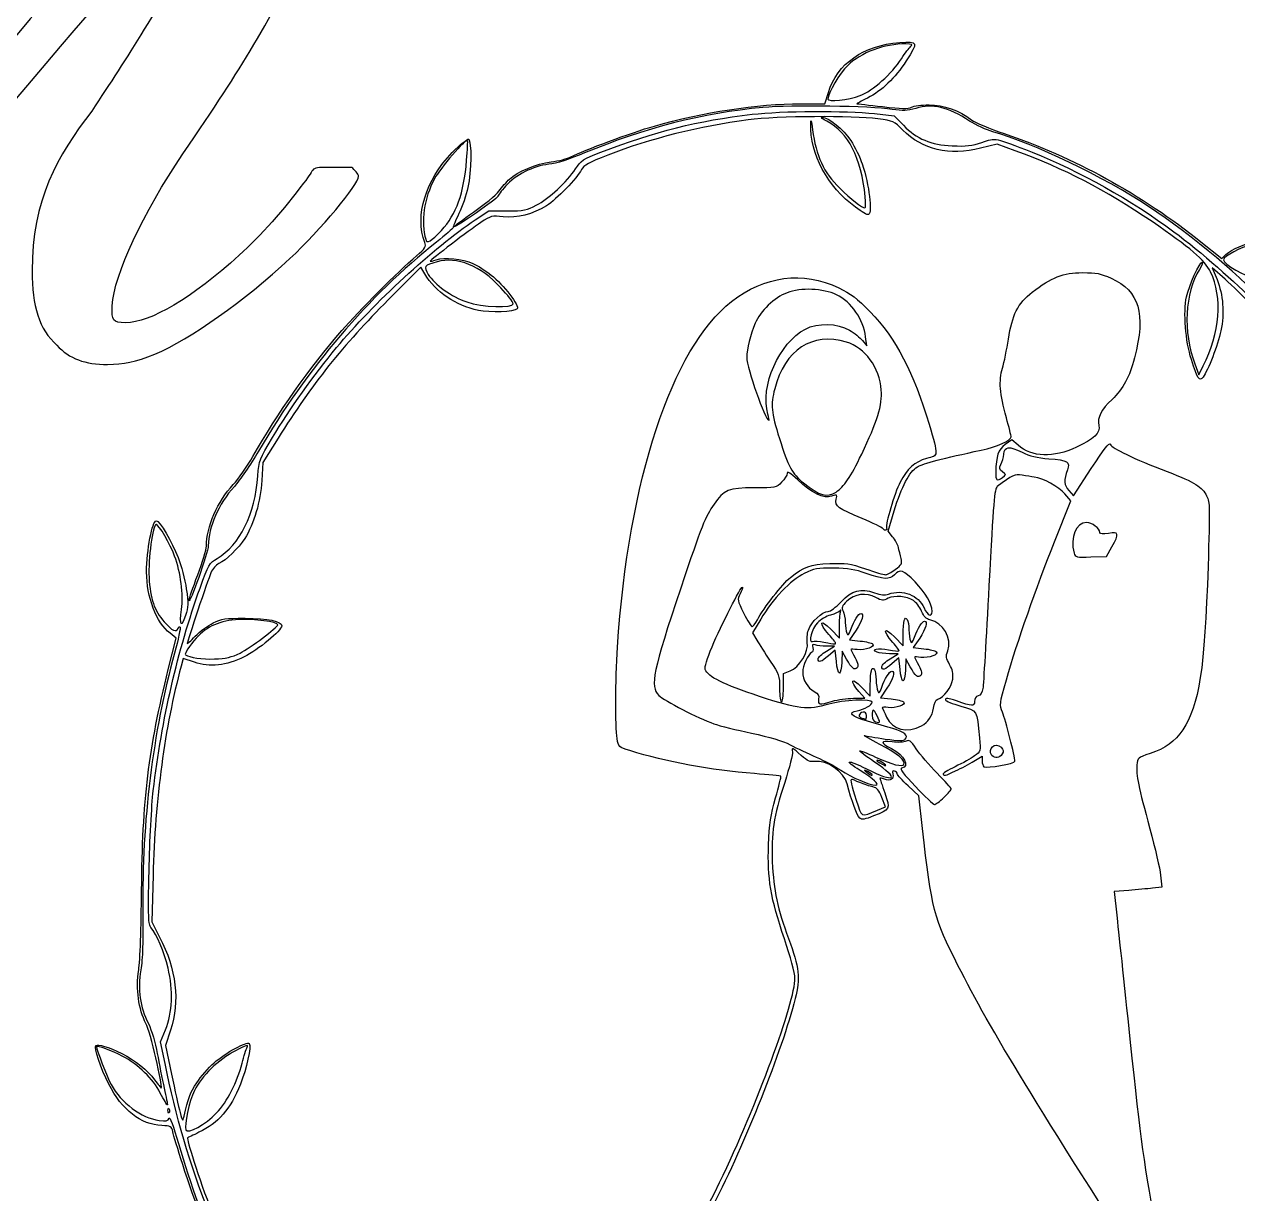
# Model space of a CAD drawing. Extents: x 5 to 509, y -8625 to -7917.
# Drawn here: x 334.3 to 416.5, y -8546.9 to -8467.7 of the extents above; entities that cross this region are included whole.
import ezdxf

# ---------------------------------------------------------------- set-up
doc = ezdxf.new("R2010")
doc.units = 0
doc.layers.add('Corps', color=7, linetype='CONTINUOUS')

msp = doc.modelspace()

# ---------------------------------------------------------------- linework, layer by layer
at = {"layer": 'Corps', "color": 3}
for p, q in [((388.501796, -8473.09882), (388.736886, -8472.34842)), ((390.895966, -8472.54672), (390.895966, -8472.54672)), ((386.867176, -8473.09882), (388.501796, -8473.09882)), ((391.852296, -8473.76752), (393.187076, -8473.91272)), ((393.187076, -8473.91272), (393.815376, -8474.55772)), ((400.164406, -8475.83562), (399.039156, -8476.11752)), ((401.391056, -8476.28372), (400.164406, -8475.83562)), ((356.461836, -8477.40822), (355.241936, -8477.40822)), ((364.807296, -8480.96952), (365.733286, -8480.35382)), ((365.733286, -8480.35382), (366.987986, -8480.35332)), ((390.573606, -8480.11492), (390.573516, -8480.11492)), ((362.524386, -8481.68012), (362.524416, -8481.68012)), ((413.965006, -8482.44912), (415.378656, -8483.58642)), ((415.378656, -8483.58642), (415.665776, -8483.31662)), ((361.141246, -8484.17632), (358.930726, -8486.38202)), ((361.404176, -8484.61752), (361.141246, -8484.17632)), ((415.605296, -8484.98332), (414.738236, -8484.20872)), ((414.738236, -8484.20872), (415.058046, -8485.00052)), ((367.393136, -8486.64242), (367.393136, -8486.64242)), ((391.330336, -8489.50162), (391.258236, -8488.88032)), ((391.047746, -8489.14062), (391.330336, -8489.50162)), ((413.555336, -8490.71232), (413.829476, -8491.44492)), ((413.829476, -8491.44492), (414.128906, -8490.85572)), ((384.636926, -8494.10982), (384.636966, -8494.11022)), ((351.464396, -8495.74872), (350.441516, -8497.38182)), ((401.154636, -8495.84902), (400.709886, -8496.17622)), ((401.580926, -8496.22332), (401.154636, -8495.84902)), ((350.441516, -8497.38182), (350.368216, -8498.61142)), ((405.348066, -8499.63692), (406.545546, -8497.79162)), ((389.256076, -8499.39102), (389.256076, -8499.39102)), ((405.162956, -8499.98892), (404.752646, -8499.51622)), ((405.029156, -8499.29742), (405.348066, -8499.63692)), ((404.050446, -8502.76642), (405.162956, -8499.98892)), ((392.776426, -8502.04362), (393.192686, -8500.67412)), ((393.089816, -8502.41602), (392.776426, -8502.04362)), ((406.522816, -8503.78682), (407.584486, -8503.74882)), ((407.584486, -8503.74882), (407.940956, -8503.09522)), ((345.438436, -8506.71792), (345.438456, -8506.71792)), ((384.151276, -8507.98992), (383.591066, -8508.93062)), ((388.896996, -8508.67522), (389.482136, -8509.28842)), ((389.482136, -8509.28842), (389.482136, -8508.52252)), ((390.612896, -8508.75132), (390.175206, -8509.40172)), ((344.023826, -8511.41342), (344.557206, -8509.27472)), ((344.557206, -8509.27472), (344.146376, -8508.95322)), ((383.591066, -8508.93062), (383.881806, -8509.41122)), ((389.220716, -8509.61282), (389.220726, -8509.61362)), ((390.175206, -8509.40172), (390.892926, -8509.47572)), ((393.210246, -8509.19892), (393.795376, -8509.81222)), ((393.795376, -8509.81222), (393.795376, -8509.04622)), ((394.926136, -8509.27522), (394.488446, -8509.92562)), ((348.895766, -8510.29102), (348.895766, -8510.29102)), ((388.599886, -8510.16162), (389.155376, -8509.82872)), ((389.155376, -8509.82872), (388.610576, -8509.82872)), ((389.187226, -8510.08992), (388.741966, -8510.48092)), ((389.275826, -8510.87302), (389.187226, -8510.08992)), ((389.678196, -8510.15292), (389.638996, -8510.90452)), ((389.970416, -8510.69962), (389.678196, -8510.15292)), ((393.468616, -8510.35202), (392.880446, -8510.34202)), ((392.913126, -8510.68492), (393.468616, -8510.35202)), ((394.488446, -8509.92562), (395.206166, -8509.99962)), ((345.041836, -8510.65162), (344.897486, -8511.18702)), ((345.793776, -8510.90722), (345.041836, -8510.65162)), ((393.500466, -8510.61332), (393.055206, -8511.00422)), ((393.589066, -8511.39632), (393.500466, -8510.61332)), ((393.991436, -8510.67682), (393.952236, -8511.42832)), ((394.283646, -8511.22342), (393.991436, -8510.67682)), ((385.691716, -8511.67322), (386.152126, -8511.50672)), ((385.691716, -8512.64512), (385.691716, -8511.67322)), ((393.589056, -8511.39682), (393.589066, -8511.39632)), ((385.691776, -8512.64502), (385.691716, -8512.64512)), ((391.208376, -8513.35602), (390.802716, -8512.89402)), ((390.988266, -8512.59692), (391.573396, -8513.21012)), ((391.573396, -8513.21012), (391.573396, -8512.44422)), ((392.704156, -8512.67312), (392.266466, -8513.32352)), ((390.431376, -8513.35602), (391.208376, -8513.35602)), ((392.266466, -8513.32352), (392.984186, -8513.39752)), ((391.311926, -8514.52182), (391.311996, -8514.52222)), ((392.037156, -8514.54392), (392.037156, -8514.54422)), ((395.038536, -8515.22102), (395.038526, -8515.22052)), ((392.430676, -8517.73432), (392.430676, -8517.73012)), ((398.598756, -8517.60632), (399.154246, -8517.26202)), ((399.154246, -8517.26202), (399.154246, -8517.58852)), ((399.813826, -8517.21872), (399.813796, -8517.21872)), ((391.704086, -8518.52332), (391.704116, -8518.52312)), ((397.353336, -8518.26672), (397.353336, -8518.26722)), ((394.857036, -8519.95862), (394.130146, -8519.28212)), ((392.600346, -8520.69242), (392.361956, -8520.06442)), ((395.108846, -8522.17912), (394.857036, -8519.95862)), ((396.567296, -8520.06082), (396.567326, -8520.06042)), ((392.054196, -8520.92632), (392.600346, -8520.69242)), ((392.054196, -8520.92632), (392.054196, -8520.92632)), ((342.995136, -8525.33672), (342.910236, -8528.49482)), ((411.239386, -8525.33682), (411.332186, -8526.13682)), ((409.082786, -8526.36392), (408.097536, -8526.44292)), ((408.097536, -8526.44292), (408.269086, -8528.03552)), ((411.332186, -8526.13682), (410.700116, -8526.21082)), ((342.910236, -8528.49482), (343.445076, -8529.52282)), ((343.507696, -8536.61352), (343.836006, -8535.80072)), ((344.179526, -8535.83022), (343.839276, -8536.85972)), ((343.807386, -8538.08772), (343.507696, -8536.61352)), ((343.839276, -8536.85972), (344.245346, -8538.79922)), ((344.007516, -8541.24982), (344.007416, -8541.24992)), ((347.301956, -8541.42292), (347.301956, -8541.42292))]:
    msp.add_line(p, q, dxfattribs=at)
for points in [[(347.160066, -8459.87202), (343.042886, -8467.19152), (341.365516, -8469.78382), (338.849466, -8473.59602)], [(345.025226, -8476.49322), (349.371146, -8470.08872), (350.286066, -8468.56392), (354.555736, -8460.32952)], [(315.671266, -8491.66582), (320.398396, -8489.30232), (338.620726, -8466.65782), (343.271616, -8461.70192)], [(335.342236, -8466.58152), (328.251536, -8474.96842), (322.456986, -8481.67782), (319.788446, -8484.57512)], [(388.736886, -8472.34842), (389.358466, -8470.36432), (391.084126, -8469.15322), (393.566566, -8468.95902)], [(393.976596, -8469.05122), (392.543726, -8469.04022), (390.947036, -8469.63492), (390.022426, -8470.52412)], [(393.566566, -8468.95902), (394.807886, -8468.86202), (394.835116, -8468.93802), (394.010746, -8470.20272)], [(393.684326, -8470.05442), (393.921836, -8469.68002), (394.205726, -8469.30212), (394.315206, -8469.21462)], [(394.315206, -8469.21462), (394.479866, -8469.08282), (394.421386, -8469.05462), (393.976596, -8469.05122)], [(390.895966, -8472.54672), (391.725356, -8472.23952), (393.048046, -8471.05722), (393.684326, -8470.05442)], [(394.010746, -8470.20272), (393.258456, -8471.35662), (392.336346, -8472.24002), (391.389086, -8472.71432)], [(390.022426, -8470.52412), (389.515346, -8471.01172), (388.698296, -8472.40522), (388.698016, -8472.78282)], [(388.698016, -8472.78282), (388.697886, -8472.99692), (390.082366, -8472.84782), (390.895966, -8472.54672)], [(384.300496, -8473.35292), (380.206126, -8473.73782), (376.286906, -8474.73802), (372.229106, -8476.43352)], [(376.949076, -8474.60912), (380.173446, -8473.68032), (383.979426, -8473.10082), (386.867176, -8473.09882)], [(393.053436, -8473.48372), (391.613366, -8473.25662), (386.187216, -8473.17552), (384.300496, -8473.35292)], [(391.389086, -8472.71432), (390.964246, -8472.92702), (390.641116, -8473.10102), (390.671006, -8473.10102)], [(390.671006, -8473.10102), (390.700906, -8473.10102), (391.478916, -8473.18902), (392.399946, -8473.29692)], [(392.399946, -8473.29692), (393.715416, -8473.45082), (394.135676, -8473.45922), (394.359716, -8473.33592)], [(394.651686, -8473.41872), (394.072206, -8473.58712), (393.785186, -8473.59872), (393.053436, -8473.48372)], [(394.359716, -8473.33592), (394.516556, -8473.24992), (395.056596, -8473.17892), (395.559816, -8473.17832)], [(398.304586, -8474.27232), (396.829286, -8473.31992), (395.810436, -8473.08182), (394.651686, -8473.41872)], [(395.559816, -8473.17832), (396.536826, -8473.17832), (397.578986, -8473.54962), (398.442616, -8474.20832)], [(338.849466, -8473.59602), (336.485896, -8476.64572), (334.808526, -8479.61932), (334.808526, -8484.42262)], [(373.328366, -8476.38442), (377.012246, -8474.96422), (379.863276, -8474.24992), (383.584636, -8473.81452)], [(383.295246, -8474.19462), (380.041836, -8474.61582), (376.668606, -8475.46292), (373.792146, -8476.58102)], [(392.083456, -8474.12462), (390.394016, -8473.89642), (385.282656, -8473.93692), (383.295246, -8474.19462)], [(383.584636, -8473.81452), (385.539016, -8473.58592), (389.954546, -8473.56052), (391.852296, -8473.76752)], [(387.540386, -8474.47122), (387.550586, -8474.09722), (387.587586, -8474.20882), (387.670546, -8474.86342)], [(388.634576, -8474.28832), (388.348086, -8474.13732), (388.205666, -8474.01382), (388.318086, -8474.01382)], [(388.318086, -8474.01382), (388.738826, -8474.01382), (389.747546, -8474.83632), (390.250446, -8475.58932)], [(391.234426, -8479.40532), (390.948326, -8476.71552), (390.110166, -8475.06592), (388.634576, -8474.28832)], [(393.782616, -8474.88362), (393.202826, -8474.29422), (393.143516, -8474.26772), (392.083456, -8474.12462)], [(399.873036, -8474.99912), (399.441716, -8474.87782), (398.735916, -8474.55082), (398.304586, -8474.27232)], [(398.442616, -8474.20832), (398.668376, -8474.38052), (399.658416, -8474.79052), (400.642696, -8475.11932)], [(371.304446, -8476.69932), (372.181336, -8476.24582), (375.384046, -8475.05992), (376.949076, -8474.60912)], [(390.573516, -8480.11492), (388.680076, -8478.72102), (387.485096, -8476.49762), (387.540386, -8474.47122)], [(387.670546, -8474.86342), (387.896736, -8476.64882), (388.406876, -8477.74462), (389.516596, -8478.82852)], [(399.039156, -8476.11752), (396.932676, -8476.64522), (395.090076, -8476.21252), (393.782616, -8474.88362)], [(393.815376, -8474.55772), (394.723686, -8475.49032), (395.661706, -8475.88432), (397.128326, -8475.94942)], [(410.409296, -8480.04932), (407.405846, -8478.05732), (402.661886, -8475.78352), (399.873036, -8474.99912)], [(400.642696, -8475.11932), (405.285486, -8476.67052), (410.019636, -8479.27512), (413.965006, -8482.44912)], [(364.294736, -8475.58682), (364.176666, -8475.44602), (362.436306, -8477.46152), (362.049856, -8478.18662)], [(363.259376, -8476.41022), (363.807026, -8475.85182), (364.293106, -8475.45872), (364.374076, -8475.50872)], [(364.237636, -8476.92762), (364.297036, -8476.22352), (364.322736, -8475.62012), (364.294736, -8475.58682)], [(364.374076, -8475.50872), (364.582516, -8475.63752), (364.549456, -8477.69782), (364.321676, -8478.77282)], [(390.250446, -8475.58932), (390.534296, -8476.01442), (390.886286, -8476.73082), (391.032646, -8477.18122)], [(397.128326, -8475.94942), (398.083236, -8475.99142), (398.460886, -8475.94882), (399.134676, -8475.72102)], [(399.134676, -8475.72102), (400.092386, -8475.39732), (399.990306, -8475.37742), (402.535426, -8476.38642)], [(340.221856, -8486.78622), (340.374346, -8484.65142), (342.280446, -8480.53422), (345.025226, -8476.49322)], [(361.402156, -8482.49882), (360.714796, -8480.68212), (361.457456, -8478.24762), (363.259376, -8476.41022)], [(372.229106, -8476.43352), (371.194756, -8476.86572), (370.307586, -8477.14742), (369.811086, -8477.20122)], [(369.958946, -8477.03572), (370.463716, -8476.97272), (371.069186, -8476.82102), (371.304446, -8476.69932)], [(371.605836, -8477.51592), (371.981236, -8476.93652), (372.101996, -8476.85722), (373.328366, -8476.38442)], [(373.792146, -8476.58102), (372.502786, -8477.08222), (372.178246, -8477.26222), (372.023026, -8477.56242)], [(410.656016, -8481.08522), (407.450726, -8478.91382), (404.728436, -8477.50302), (401.391056, -8476.28372)], [(402.535426, -8476.38642), (405.777026, -8477.67162), (409.242596, -8479.61392), (412.144806, -8481.77222)], [(355.241936, -8477.40822), (353.412076, -8477.40822), (354.098276, -8477.40822), (353.183346, -8478.47562)], [(356.919306, -8478.01812), (356.919306, -8477.86562), (356.614326, -8477.56072), (356.461836, -8477.40822)], [(362.524416, -8481.68012), (363.547496, -8480.57022), (364.047376, -8479.18352), (364.237636, -8476.92762)], [(369.811086, -8477.20122), (368.748086, -8477.31652), (367.540616, -8477.92432), (366.877116, -8478.67802)], [(367.129256, -8478.21172), (367.668076, -8477.70022), (368.967336, -8477.16022), (369.958946, -8477.03572)], [(368.954526, -8479.97822), (369.806066, -8479.53032), (371.047806, -8478.37702), (371.605836, -8477.51592)], [(372.023026, -8477.56242), (371.729016, -8478.13092), (370.326336, -8479.57042), (369.641986, -8480.00592)], [(391.032646, -8477.18122), (391.503396, -8478.63012), (391.727106, -8480.43862), (391.456306, -8480.60602)], [(352.268416, -8483.58392), (354.327006, -8481.67782), (356.919306, -8478.55182), (356.919306, -8478.01812)], [(362.049856, -8478.18662), (361.359496, -8479.48182), (361.124196, -8481.12132), (361.462286, -8482.28052)], [(366.422916, -8479.02032), (366.630376, -8478.74742), (366.948226, -8478.38352), (367.129256, -8478.21172)], [(353.183346, -8478.47562), (351.887196, -8480.22922), (350.286066, -8482.05912), (348.837436, -8483.35522)], [(364.321676, -8478.77282), (364.216406, -8479.26972), (363.943266, -8480.06382), (363.714686, -8480.53732)], [(364.692426, -8480.44612), (365.436736, -8479.93492), (366.215466, -8479.29332), (366.422916, -8479.02032)], [(366.877116, -8478.67802), (366.585786, -8479.00902), (366.347426, -8479.32612), (366.347426, -8479.38282)], [(389.516596, -8478.82852), (390.242376, -8479.53742), (391.031066, -8480.15692), (391.207826, -8480.15692)], [(366.347426, -8479.38282), (366.347426, -8479.50772), (363.465106, -8481.50172), (363.391276, -8481.42792)], [(369.641986, -8480.00592), (368.732216, -8480.58482), (367.652486, -8480.85912), (366.705126, -8480.75192)], [(366.987986, -8480.35332), (368.115476, -8480.35272), (368.314886, -8480.31432), (368.954526, -8479.97822)], [(391.207826, -8480.15692), (391.266426, -8480.15692), (391.278326, -8479.81872), (391.234426, -8479.40532)], [(418.641346, -8486.95602), (416.946156, -8485.00702), (413.405766, -8482.03662), (410.409296, -8480.04932)], [(363.714686, -8480.53732), (363.486096, -8481.01092), (363.306886, -8481.43742), (363.316436, -8481.48512)], [(363.391276, -8481.42792), (363.362576, -8481.39892), (363.948126, -8480.95742), (364.692426, -8480.44612)], [(366.705126, -8480.75192), (365.957586, -8480.66692), (365.892886, -8480.68392), (365.188186, -8481.14812)], [(391.456306, -8480.60602), (391.391906, -8480.64602), (390.994626, -8480.42482), (390.573606, -8480.11492)], [(355.426576, -8489.60982), (357.862306, -8486.66282), (362.060546, -8482.79602), (364.807296, -8480.96952)], [(361.462286, -8482.28052), (361.551986, -8482.58812), (361.834646, -8482.42832), (362.524386, -8481.68012)], [(365.188186, -8481.14812), (364.456836, -8481.62962), (361.772666, -8483.68402), (361.772666, -8483.76242)], [(363.316436, -8481.48512), (363.326436, -8481.53312), (362.820836, -8481.97772), (362.193876, -8482.47372)], [(414.622346, -8484.49092), (414.238986, -8483.69792), (413.215736, -8482.81932), (410.656016, -8481.08522)], [(362.193876, -8482.47372), (357.599676, -8486.10802), (353.444866, -8490.98402), (350.135096, -8496.62542)], [(360.830426, -8483.40692), (361.444206, -8482.88142), (361.508366, -8482.77952), (361.402156, -8482.49882)], [(412.144806, -8481.77222), (413.932816, -8483.10182), (416.377986, -8485.23642), (417.658216, -8486.58542)], [(415.665776, -8483.31662), (416.038696, -8482.96632), (416.996926, -8482.54552), (417.665046, -8482.43872)], [(348.837436, -8483.35522), (345.635186, -8486.25252), (342.814146, -8487.92992), (341.136786, -8487.92992)], [(417.403786, -8482.63692), (416.721426, -8482.77852), (415.492256, -8483.43662), (415.492256, -8483.66022)], [(343.119126, -8490.06472), (345.558936, -8488.99732), (349.142406, -8486.48122), (352.268416, -8483.58392)], [(355.773446, -8488.46142), (356.934726, -8487.12242), (359.585866, -8484.47252), (360.830426, -8483.40692)], [(362.230326, -8483.80192), (361.348186, -8484.04672), (361.301376, -8484.11452), (361.638366, -8484.65982)], [(361.772666, -8483.76242), (361.772666, -8483.78542), (361.954616, -8483.74042), (362.177006, -8483.66242)], [(362.177006, -8483.66242), (362.718716, -8483.47362), (363.956656, -8483.59842), (364.662986, -8483.91412)], [(366.552696, -8485.55452), (365.177626, -8484.06932), (363.588666, -8483.42502), (362.230326, -8483.80192)], [(364.662986, -8483.91412), (364.978326, -8484.05482), (365.535366, -8484.40772), (365.900856, -8484.69822)], [(412.994296, -8486.17942), (413.165616, -8485.38062), (413.872786, -8483.81662), (414.062636, -8483.81662)], [(414.062636, -8483.81662), (414.131736, -8483.81662), (414.046436, -8484.04132), (413.873016, -8484.31602)], [(415.492256, -8483.66022), (415.492256, -8483.95892), (416.918326, -8484.77232), (417.910286, -8485.03952)], [(334.808526, -8484.42262), (334.808526, -8486.78622), (335.265986, -8488.38732), (336.485896, -8489.45472)], [(365.028816, -8487.09582), (363.500906, -8486.77862), (362.135846, -8485.84522), (361.404176, -8484.61752)], [(361.638366, -8484.65982), (362.057906, -8485.33862), (363.228546, -8486.17592), (364.240346, -8486.52082)], [(365.900856, -8484.69822), (366.723346, -8485.35212), (367.848986, -8486.81152), (367.669376, -8486.99112)], [(382.176706, -8486.49592), (384.410346, -8484.74112), (386.998426, -8484.41212), (389.441736, -8485.57242)], [(402.548336, -8485.85602), (403.828236, -8484.85052), (404.641136, -8484.53502), (405.950736, -8484.53572)], [(405.950736, -8484.53572), (406.900636, -8484.53622), (407.181366, -8484.59172), (407.886896, -8484.91672)], [(407.886896, -8484.91672), (409.805906, -8485.80142), (410.245056, -8487.29212), (409.474506, -8490.30622)], [(413.873016, -8484.31602), (412.872446, -8485.90102), (412.741526, -8488.53712), (413.555336, -8490.71232)], [(414.128906, -8490.85572), (415.270656, -8488.60912), (415.456206, -8486.21592), (414.622346, -8484.49092)], [(417.475996, -8486.78042), (416.923986, -8486.21802), (416.082176, -8485.40932), (415.605296, -8484.98332)], [(367.393136, -8486.64242), (367.393136, -8486.54342), (367.014936, -8486.05382), (366.552696, -8485.55452)], [(389.278636, -8486.03432), (388.386176, -8485.60232), (386.877806, -8485.54072), (385.934436, -8485.89782)], [(389.441736, -8485.57242), (390.254296, -8485.95832), (390.672486, -8486.27662), (391.568706, -8487.19152)], [(415.058046, -8485.00052), (415.478026, -8486.04032), (415.571506, -8487.28532), (415.318756, -8488.47362)], [(358.930726, -8486.38202), (355.852566, -8489.45342), (353.774936, -8492.05992), (351.464396, -8495.74872)], [(364.240346, -8486.52082), (365.279926, -8486.87512), (367.393136, -8486.95672), (367.393136, -8486.64242)], [(374.455436, -8509.89022), (375.186586, -8498.58382), (378.125776, -8489.67852), (382.176706, -8486.49592)], [(385.934436, -8485.89782), (385.100886, -8486.21332), (384.113666, -8487.15812), (383.770626, -8487.96862)], [(391.258236, -8488.88032), (391.122866, -8487.71352), (390.298216, -8486.52792), (389.278636, -8486.03432)], [(400.929976, -8489.04442), (401.182966, -8487.37782), (401.562146, -8486.63082), (402.548336, -8485.85602)], [(413.323676, -8490.41712), (412.919296, -8489.16462), (412.768936, -8487.23022), (412.994296, -8486.17942)], [(341.136786, -8487.92992), (340.221856, -8487.92992), (340.221856, -8487.77742), (340.221856, -8486.78622)], [(367.669376, -8486.99112), (367.466066, -8487.19442), (365.818586, -8487.25972), (365.028816, -8487.09582)], [(391.568706, -8487.19152), (393.283166, -8488.94172), (394.563136, -8491.38302), (395.552056, -8494.78912)], [(383.770626, -8487.96862), (383.454496, -8488.71552), (383.211596, -8489.70892), (383.209876, -8490.26202)], [(387.180106, -8488.35572), (388.006746, -8487.91942), (389.352226, -8487.94942), (390.156316, -8488.42172)], [(349.760276, -8496.98562), (351.404136, -8494.08772), (353.627566, -8490.93582), (355.773446, -8488.46142)], [(384.636966, -8494.11022), (384.098766, -8492.23362), (385.396566, -8489.29702), (387.180106, -8488.35572)], [(389.966046, -8489.24112), (387.629246, -8488.54722), (385.796366, -8489.73862), (385.102466, -8492.40272)], [(390.156316, -8488.42172), (390.491176, -8488.61862), (390.892306, -8488.94212), (391.047746, -8489.14062)], [(400.528696, -8491.00502), (400.645726, -8490.60962), (400.826316, -8489.72732), (400.929976, -8489.04442)], [(415.318756, -8488.47362), (415.113336, -8489.43952), (414.448636, -8491.17392), (414.117996, -8491.60692)], [(336.485896, -8489.45472), (337.324576, -8490.36972), (338.391996, -8490.75092), (339.916876, -8490.75092)], [(351.088846, -8495.69352), (352.228206, -8493.80112), (353.898436, -8491.45862), (355.426576, -8489.60982)], [(392.322766, -8492.48392), (392.200726, -8490.95152), (391.230596, -8489.61662), (389.966046, -8489.24112)], [(339.916876, -8490.75092), (340.984296, -8490.75092), (341.822976, -8490.59842), (343.119126, -8490.06472)], [(383.209876, -8490.26202), (383.207876, -8491.00282), (384.453626, -8494.53372), (384.717326, -8494.53372)], [(409.474506, -8490.30622), (409.144546, -8491.59692), (408.703556, -8492.40792), (407.946696, -8493.11582)], [(414.117996, -8491.60692), (413.867396, -8491.93502), (413.763506, -8491.77942), (413.323676, -8490.41712)], [(400.791226, -8494.35672), (400.337516, -8492.71662), (400.271486, -8491.87382), (400.528696, -8491.00502)], [(385.102466, -8492.40272), (384.813846, -8493.51082), (384.855656, -8493.95002), (385.422856, -8495.76802)], [(390.993446, -8496.82142), (392.033866, -8494.67292), (392.401556, -8493.47312), (392.322766, -8492.48392)], [(407.946696, -8493.11582), (407.211926, -8493.80312), (406.935596, -8494.35182), (407.053596, -8494.88902)], [(384.717326, -8494.53372), (384.740026, -8494.53372), (384.703826, -8494.34292), (384.636926, -8494.10982)], [(395.552056, -8494.78912), (396.199046, -8497.01752), (396.207796, -8496.89372), (395.387136, -8497.12342)], [(401.113066, -8495.65362), (401.112266, -8495.57662), (400.967346, -8494.99342), (400.791226, -8494.35672)], [(399.088786, -8496.55332), (400.159766, -8496.32692), (401.115966, -8495.90192), (401.113066, -8495.65362)], [(407.053596, -8494.88902), (407.160806, -8495.37722), (406.713176, -8495.81362), (405.545726, -8496.35912)], [(350.095796, -8498.28922), (350.171396, -8497.24352), (350.198776, -8497.17172), (351.088846, -8495.69352)], [(385.422856, -8495.76802), (386.011356, -8497.65442), (386.277266, -8498.14652), (387.042076, -8498.76512)], [(400.709886, -8496.17622), (400.239276, -8496.52242), (400.091166, -8496.95612), (400.076586, -8498.03032)], [(400.620086, -8496.82242), (400.670586, -8496.29312), (400.970026, -8496.26232), (401.855526, -8496.69552)], [(405.545726, -8496.35912), (403.985776, -8497.08802), (402.508106, -8497.03742), (401.580926, -8496.22332)], [(406.545546, -8497.79162), (407.396416, -8496.48042), (407.766776, -8496.00822), (407.825056, -8496.16012)], [(407.825056, -8496.16012), (407.922156, -8496.41302), (409.439006, -8497.13962), (411.688996, -8498.01092)], [(348.431436, -8498.88082), (348.784856, -8498.50382), (349.382826, -8497.65102), (349.760276, -8496.98562)], [(350.135096, -8496.62542), (349.607906, -8497.52402), (348.873786, -8498.59662), (348.503736, -8499.00902)], [(389.256076, -8499.39102), (389.803806, -8499.02992), (390.227326, -8498.40352), (390.993446, -8496.82142)], [(395.387136, -8497.12342), (394.580426, -8497.34932), (394.053866, -8497.82002), (393.594946, -8498.72562)], [(394.765426, -8497.68262), (395.138216, -8497.45732), (396.519856, -8497.09642), (399.088786, -8496.55332)], [(400.427586, -8497.52062), (400.512986, -8497.35172), (400.599576, -8497.03752), (400.620086, -8496.82242)], [(401.855526, -8496.69552), (402.383796, -8496.95402), (402.874956, -8497.07272), (403.673626, -8497.13482)], [(403.673626, -8497.13482), (404.935776, -8497.23282), (405.140006, -8497.35602), (404.930356, -8497.89232)], [(385.953006, -8498.11972), (385.953006, -8498.24342), (385.781086, -8498.51662), (385.570956, -8498.72682)], [(386.659486, -8498.56272), (386.162586, -8498.09282), (385.953006, -8497.96132), (385.953006, -8498.11972)], [(393.192686, -8500.67412), (393.696646, -8499.01632), (394.226586, -8498.00832), (394.765426, -8497.68262)], [(400.076586, -8498.03032), (400.068586, -8498.62972), (400.141786, -8498.68862), (400.534226, -8498.39782)], [(400.530226, -8498.01892), (400.310446, -8497.85612), (400.295296, -8497.78252), (400.427586, -8497.52062)], [(400.534226, -8498.39782), (400.785126, -8498.21192), (400.785086, -8498.20772), (400.530226, -8498.01892)], [(404.930356, -8497.89232), (404.666516, -8498.56722), (404.692666, -8498.93932), (405.029156, -8499.29742)], [(411.688996, -8498.01092), (413.616006, -8498.75712), (414.042946, -8499.02052), (414.354696, -8499.65602)], [(346.611186, -8503.05462), (346.611186, -8501.74692), (347.365056, -8500.01832), (348.431436, -8498.88082)], [(347.333106, -8503.88482), (348.878956, -8502.97882), (349.907516, -8500.89562), (350.095796, -8498.28922)], [(350.368216, -8498.61142), (350.284316, -8500.01792), (349.826396, -8501.56462), (349.207086, -8502.53342)], [(385.570956, -8498.72682), (385.193726, -8499.10402), (385.170186, -8499.10882), (383.708416, -8499.10932)], [(388.956236, -8499.67282), (388.442246, -8499.86682), (387.616196, -8499.46752), (386.659486, -8498.56272)], [(387.042076, -8498.76512), (388.136106, -8499.64992), (388.645256, -8499.79382), (389.256076, -8499.39102)], [(393.594946, -8498.72562), (393.208196, -8499.48892), (392.586436, -8501.58102), (392.676566, -8501.81582)], [(401.862066, -8498.24992), (401.368196, -8498.16492), (401.183196, -8498.24912), (400.176136, -8499.02152)], [(402.683256, -8498.37442), (402.503536, -8498.35342), (402.133996, -8498.29742), (401.862066, -8498.24992)], [(404.752646, -8499.51622), (404.332366, -8499.03212), (403.266716, -8498.44412), (402.683256, -8498.37442)], [(348.503736, -8499.00902), (347.418436, -8500.21852), (346.748256, -8501.74292), (346.738266, -8503.02472)], [(383.708416, -8499.10932), (381.983246, -8499.10982), (381.659316, -8499.24162), (380.990056, -8500.21432)], [(389.269566, -8499.87702), (389.337066, -8499.53922), (389.327166, -8499.53282), (388.956236, -8499.67282)], [(400.176136, -8499.02152), (399.984086, -8499.16882), (399.912836, -8500.01412), (399.611686, -8505.71742)], [(414.354696, -8499.65602), (414.575086, -8500.10522), (414.580926, -8500.39742), (414.449996, -8504.42192)], [(380.990056, -8500.21432), (380.386866, -8501.09102), (380.179156, -8501.61512), (378.739896, -8505.89242)], [(391.019436, -8501.19052), (389.392846, -8500.50812), (389.175906, -8500.34532), (389.269566, -8499.87702)], [(342.559366, -8504.80122), (342.559366, -8503.35222), (342.943856, -8501.33132), (343.219536, -8501.33132)], [(343.219536, -8501.33132), (343.431036, -8501.33132), (344.285486, -8502.77102), (344.693436, -8503.81472)], [(392.432216, -8501.86882), (392.392916, -8501.80482), (391.757176, -8501.50002), (391.019436, -8501.19052)], [(343.215416, -8501.59272), (342.980066, -8501.59272), (342.655206, -8503.96072), (342.725886, -8505.16092)], [(344.460306, -8503.72662), (344.160786, -8502.90142), (343.397306, -8501.59272), (343.215416, -8501.59272)], [(392.676566, -8501.81582), (392.749166, -8502.00482), (392.543756, -8502.04972), (392.432216, -8501.86882)], [(406.221756, -8501.46182), (405.495196, -8501.46182), (405.092816, -8502.44952), (405.381026, -8503.52542)], [(407.127196, -8502.13012), (407.127196, -8501.85022), (406.601056, -8501.46182), (406.221756, -8501.46182)], [(407.715366, -8502.18712), (407.317606, -8502.24712), (407.127196, -8502.22812), (407.127196, -8502.13012)], [(407.940956, -8503.09522), (408.445746, -8502.16982), (408.423666, -8502.08092), (407.715366, -8502.18712)], [(346.738266, -8503.02472), (346.735266, -8503.44632), (345.446786, -8507.10652), (345.438436, -8506.71792)], [(346.023016, -8505.00442), (346.346516, -8504.15422), (346.611186, -8503.27672), (346.611186, -8503.05462)], [(349.207086, -8502.53342), (348.773026, -8503.21252), (347.951686, -8504.00692), (347.444956, -8504.23772)], [(393.481236, -8503.13782), (393.438336, -8502.94572), (393.262206, -8502.62092), (393.089816, -8502.41602)], [(400.795756, -8512.09582), (401.530146, -8509.53442), (402.816346, -8505.84752), (404.050446, -8502.76642)], [(344.925636, -8507.34372), (345.059586, -8506.31462), (344.872836, -8504.86312), (344.460306, -8503.72662)], [(344.693436, -8503.81472), (344.904166, -8504.35382), (345.153996, -8505.30852), (345.248606, -8505.93622)], [(346.182826, -8505.89332), (346.762576, -8504.28252), (346.817206, -8504.18712), (347.333106, -8503.88482)], [(393.266106, -8504.63602), (393.710666, -8504.31652), (393.749206, -8504.24282), (393.659096, -8503.88452)], [(393.659096, -8503.88452), (393.604096, -8503.66602), (393.524136, -8503.33002), (393.481236, -8503.13782)], [(405.381026, -8503.52542), (405.457326, -8503.81012), (405.512206, -8503.82272), (406.522816, -8503.78682)], [(347.444956, -8504.23772), (347.264336, -8504.31972), (347.027406, -8504.59672), (346.918436, -8504.85262)], [(386.167406, -8505.17392), (387.092496, -8504.43192), (387.495266, -8504.28992), (388.828506, -8504.23522)], [(389.090076, -8504.54542), (387.980366, -8504.53442), (387.769156, -8504.57142), (387.102936, -8504.89892)], [(388.828506, -8504.23522), (389.949406, -8504.18922), (390.184536, -8504.22322), (391.245506, -8504.58732)], [(391.302276, -8504.90492), (390.527996, -8504.62822), (390.080716, -8504.55552), (389.090076, -8504.54542)], [(391.245506, -8504.58732), (391.891936, -8504.80892), (392.500126, -8504.99032), (392.597036, -8504.99032)], [(392.597036, -8504.99032), (392.693936, -8504.99032), (392.995016, -8504.83092), (393.266106, -8504.63602)], [(394.610636, -8505.48002), (393.809666, -8504.66842), (393.573006, -8504.58572), (393.207266, -8504.98992)], [(414.449996, -8504.42192), (414.222376, -8511.41842), (413.854356, -8513.80002), (412.741076, -8515.48072)], [(344.146376, -8508.95322), (343.217156, -8508.22602), (342.559366, -8506.50502), (342.559366, -8504.80122)], [(342.725886, -8505.16092), (342.813086, -8506.64082), (343.076116, -8507.41302), (343.756566, -8508.18602)], [(346.918436, -8504.85262), (346.712616, -8505.33592), (345.304016, -8509.51962), (345.304016, -8509.64762)], [(345.438456, -8506.71792), (345.436456, -8506.62592), (345.699526, -8505.85462), (346.023016, -8505.00442)], [(383.930056, -8508.03152), (384.352156, -8507.23472), (385.625236, -8505.60872), (386.167406, -8505.17392)], [(387.102936, -8504.89892), (386.194856, -8505.34482), (384.950186, -8506.64822), (384.151276, -8507.98992)], [(393.207266, -8504.98992), (392.891646, -8505.33872), (392.463456, -8505.31952), (391.302276, -8504.90492)], [(395.755996, -8507.46912), (395.755996, -8506.94262), (395.338536, -8506.21762), (394.610636, -8505.48002)], [(343.012386, -8519.62952), (343.596786, -8514.72092), (344.653646, -8510.14202), (346.182826, -8505.89332)], [(345.248606, -8505.93622), (345.403956, -8506.96692), (345.398216, -8507.14322), (345.189206, -8507.75802)], [(378.739896, -8505.89242), (376.855756, -8511.49192), (376.638536, -8512.54882), (377.246866, -8513.15712)], [(380.859156, -8509.86122), (381.480996, -8508.39842), (382.830576, -8505.74542), (382.911656, -8505.82652)], [(382.757916, -8506.28352), (382.556076, -8506.67382), (382.563786, -8506.71402), (383.011326, -8507.60272)], [(382.911656, -8505.82652), (382.941556, -8505.85652), (382.872456, -8506.06212), (382.757916, -8506.28352)], [(389.594166, -8506.83072), (390.339036, -8506.04142), (390.921146, -8505.88232), (391.852876, -8506.21322)], [(391.956666, -8506.52892), (391.309826, -8506.17212), (390.484156, -8506.28062), (389.975546, -8506.78922)], [(391.852876, -8506.21322), (392.312296, -8506.37632), (392.551516, -8506.39772), (392.811946, -8506.29822)], [(394.507806, -8506.73892), (394.046546, -8506.43672), (393.231086, -8506.36472), (392.785636, -8506.58692)], [(392.811946, -8506.29822), (393.728426, -8505.94972), (394.863876, -8506.38522), (395.214366, -8507.22032)], [(399.611686, -8505.71742), (399.422126, -8509.30742), (399.237766, -8512.44242), (399.201996, -8512.68402)], [(388.716466, -8507.47382), (388.871466, -8507.47382), (389.246756, -8507.19882), (389.594166, -8506.83072)], [(389.975546, -8506.78922), (389.646476, -8507.11832), (389.608266, -8507.22092), (389.730036, -8507.44842)], [(392.785636, -8506.58692), (392.442456, -8506.75812), (392.361446, -8506.75252), (391.956666, -8506.52892)], [(395.045316, -8507.45712), (394.920376, -8507.17392), (394.678486, -8506.85072), (394.507806, -8506.73892)], [(345.189206, -8507.75802), (344.896386, -8508.61942), (344.782836, -8508.44092), (344.925636, -8507.34372)], [(347.068526, -8508.25552), (347.649136, -8507.96832), (347.889726, -8507.93222), (349.225136, -8507.93212)], [(351.441276, -8508.37392), (351.455276, -8508.18562), (349.816206, -8507.96732), (348.806026, -8508.02302)], [(349.225136, -8507.93212), (350.776656, -8507.93192), (351.708516, -8508.12772), (351.708516, -8508.45392)], [(383.011326, -8507.60272), (383.265216, -8508.10682), (383.517626, -8508.51932), (383.572256, -8508.51932)], [(387.384896, -8508.73372), (387.562726, -8508.19492), (388.324826, -8507.47382), (388.716466, -8507.47382)], [(388.887736, -8507.71912), (388.596766, -8507.79712), (388.197546, -8508.02942), (388.000586, -8508.23502)], [(388.763266, -8509.02502), (388.058306, -8508.24472), (388.180716, -8507.92452), (388.896996, -8508.67522)], [(389.527136, -8507.42712), (389.466436, -8507.50912), (389.178706, -8507.64092), (388.887736, -8507.71912)], [(389.482136, -8508.52252), (389.482136, -8508.10122), (389.517136, -8507.64882), (389.559836, -8507.51712)], [(389.559836, -8507.51712), (389.607436, -8507.37052), (389.594836, -8507.33582), (389.527136, -8507.42712)], [(389.730036, -8507.44842), (389.809336, -8507.59662), (389.878386, -8507.94232), (389.883436, -8508.21662)], [(390.257166, -8508.68932), (390.472386, -8508.09132), (390.776596, -8507.60442), (390.934916, -8507.60442)], [(390.934916, -8507.60442), (391.179456, -8507.60442), (391.032516, -8508.12782), (390.612896, -8508.75132)], [(393.795376, -8509.04622), (393.795376, -8508.14832), (393.902826, -8507.75082), (394.072976, -8508.01922)], [(395.615716, -8508.04072), (395.372266, -8507.99172), (395.206446, -8507.82242), (395.045316, -8507.45712)], [(395.214366, -8507.22032), (395.443406, -8507.76582), (395.755996, -8507.90942), (395.755996, -8507.46912)], [(343.756566, -8508.18602), (344.283116, -8508.78422), (344.578766, -8508.92152), (344.687136, -8508.61812)], [(344.830606, -8508.53312), (344.877406, -8508.57612), (344.706596, -8509.37012), (344.451006, -8510.29762)], [(344.687136, -8508.61812), (344.719236, -8508.52812), (344.783836, -8508.48982), (344.830606, -8508.53312)], [(345.859516, -8509.14952), (346.165026, -8508.83562), (346.709086, -8508.43322), (347.068526, -8508.25552)], [(348.806026, -8508.02302), (347.521616, -8508.09402), (346.660816, -8508.47022), (345.927486, -8509.28192)], [(348.895766, -8510.29102), (349.576326, -8509.95802), (351.427116, -8508.56412), (351.441276, -8508.37392)], [(351.708516, -8508.45392), (351.708516, -8508.76632), (350.100676, -8510.09372), (349.160776, -8510.55722)], [(383.572256, -8508.51932), (383.626856, -8508.51932), (383.787906, -8508.29982), (383.930056, -8508.03152)], [(387.309396, -8509.58252), (387.266896, -8509.37012), (387.301396, -8508.98812), (387.384896, -8508.73372)], [(388.000586, -8508.23502), (387.605146, -8508.64772), (387.349076, -8509.62152), (387.667416, -8509.50182)], [(389.883436, -8508.21662), (389.888436, -8508.49092), (389.934436, -8508.82132), (389.985496, -8508.95072)], [(389.985496, -8508.95072), (390.060496, -8509.14062), (390.112916, -8509.09012), (390.257166, -8508.68932)], [(393.094826, -8509.56902), (392.377156, -8508.77472), (392.482636, -8508.43642), (393.210246, -8509.19892)], [(394.072976, -8508.01922), (394.133676, -8508.11522), (394.188526, -8508.42882), (394.194676, -8508.71642)], [(394.194676, -8508.71642), (394.200676, -8509.00392), (394.247676, -8509.34512), (394.298736, -8509.47452)], [(394.570396, -8509.21312), (394.785626, -8508.61522), (395.089836, -8508.12822), (395.248156, -8508.12822)], [(395.248156, -8508.12822), (395.492686, -8508.12822), (395.345756, -8508.65162), (394.926136, -8509.27522)], [(396.821206, -8510.14842), (397.131006, -8509.29162), (396.518826, -8508.22132), (395.615716, -8508.04072)], [(345.927486, -8509.28192), (345.466896, -8509.79172), (345.109236, -8510.33992), (345.195526, -8510.40362)], [(345.304016, -8509.64762), (345.304016, -8509.68762), (345.553986, -8509.46352), (345.859516, -8509.14952)], [(383.881806, -8509.41122), (384.041736, -8509.67552), (384.455576, -8510.31552), (384.801466, -8510.83342)], [(386.152126, -8511.50672), (386.753676, -8511.28922), (387.426876, -8510.16982), (387.309396, -8509.58252)], [(387.667416, -8509.50182), (387.766916, -8509.46382), (388.112996, -8509.48582), (388.436486, -8509.54982)], [(388.436486, -8509.54982), (389.229646, -8509.70682), (389.220716, -8509.70602), (389.220716, -8509.61282)], [(389.220726, -8509.61362), (389.220726, -8509.56862), (389.014876, -8509.30352), (388.763266, -8509.02502)], [(390.892926, -8509.47572), (391.287676, -8509.51672), (391.670656, -8509.60982), (391.744016, -8509.68322)], [(393.519516, -8510.14682), (393.547616, -8510.11882), (393.356516, -8509.85872), (393.094826, -8509.56902)], [(394.298736, -8509.47452), (394.373636, -8509.66442), (394.426156, -8509.61392), (394.570396, -8509.21312)], [(344.451006, -8510.29762), (342.978446, -8515.64132), (342.235466, -8521.68992), (342.309226, -8527.73382)], [(345.195526, -8510.40362), (345.448796, -8510.59092), (346.343056, -8510.72312), (347.152126, -8510.69292)], [(347.152126, -8510.69292), (347.928246, -8510.66392), (348.316456, -8510.57442), (348.895766, -8510.29102)], [(374.428036, -8516.08332), (374.292226, -8515.20612), (374.305476, -8512.20872), (374.455436, -8509.89022)], [(380.402146, -8511.40762), (380.346446, -8511.23202), (380.506046, -8510.69192), (380.859156, -8509.86122)], [(387.593076, -8510.26412), (387.367496, -8510.35112), (386.998756, -8511.17032), (386.998756, -8511.58522)], [(387.682176, -8509.92732), (387.723276, -8510.08452), (387.685176, -8510.22882), (387.593076, -8510.26412)], [(387.838016, -8509.73972), (387.655306, -8509.66972), (387.624476, -8509.70672), (387.682176, -8509.92732)], [(388.610576, -8509.82872), (388.310936, -8509.82822), (387.963276, -8509.78772), (387.838016, -8509.73972)], [(388.044386, -8510.68322), (388.044386, -8510.57942), (388.294356, -8510.34472), (388.599886, -8510.16162)], [(390.691156, -8510.05852), (390.457516, -8510.03152), (390.266366, -8510.02552), (390.266366, -8510.04452)], [(390.266366, -8510.04452), (390.266366, -8510.06352), (390.391936, -8510.32052), (390.545406, -8510.61492)], [(391.744016, -8509.68322), (391.931196, -8509.87042), (391.229356, -8510.12052), (390.691156, -8510.05852)], [(392.030866, -8510.22402), (391.576556, -8510.03722), (392.090566, -8509.94022), (392.816236, -8510.07582)], [(392.880446, -8510.34202), (392.556956, -8510.33202), (392.174646, -8510.28302), (392.030866, -8510.22402)], [(392.816236, -8510.07582), (393.174936, -8510.14282), (393.491416, -8510.17482), (393.519516, -8510.14682)], [(396.057246, -8510.20702), (396.244426, -8510.39422), (395.542596, -8510.64432), (395.004386, -8510.58232)], [(395.206166, -8509.99962), (395.600906, -8510.04062), (395.983896, -8510.13372), (396.057246, -8510.20702)], [(396.945116, -8511.06082), (396.698486, -8510.64282), (396.683176, -8510.53012), (396.821206, -8510.14842)], [(344.897486, -8511.18702), (343.792606, -8515.28452), (343.133586, -8520.18632), (342.995136, -8525.33672)], [(349.160776, -8510.55722), (347.949776, -8511.15432), (346.855616, -8511.26812), (345.793776, -8510.90722)], [(384.801466, -8510.83342), (385.404226, -8511.73602), (385.430356, -8511.81342), (385.430356, -8512.69592)], [(388.741966, -8510.48092), (388.252256, -8510.91082), (388.044386, -8510.97112), (388.044386, -8510.68322)], [(389.482106, -8511.65602), (389.417306, -8511.65602), (389.324546, -8511.30372), (389.275826, -8510.87302)], [(389.638996, -8510.90452), (389.617496, -8511.31782), (389.546796, -8511.65602), (389.482106, -8511.65602)], [(390.687496, -8511.28722), (390.493506, -8511.48122), (390.306196, -8511.32822), (389.970416, -8510.69962)], [(390.545406, -8510.61492), (390.739906, -8510.98812), (390.782956, -8511.19172), (390.687496, -8511.28722)], [(391.573396, -8512.44422), (391.573396, -8511.54632), (391.680846, -8511.14882), (391.850996, -8511.41722)], [(392.357626, -8511.20652), (392.357626, -8511.10272), (392.607596, -8510.86802), (392.913126, -8510.68492)], [(393.055206, -8511.00422), (392.565496, -8511.43422), (392.357626, -8511.49442), (392.357626, -8511.20652)], [(395.000736, -8511.81102), (394.806736, -8512.00502), (394.619426, -8511.85202), (394.283646, -8511.22342)], [(395.004386, -8510.58232), (394.770756, -8510.55532), (394.579606, -8510.54932), (394.579606, -8510.56832)], [(394.579606, -8510.56832), (394.579606, -8510.58732), (394.705166, -8510.84432), (394.858646, -8511.13872)], [(394.858646, -8511.13872), (395.053146, -8511.51192), (395.096196, -8511.71562), (395.000736, -8511.81102)], [(397.155226, -8512.06922), (397.209026, -8511.66802), (397.157226, -8511.42082), (396.945116, -8511.06082)], [(342.220876, -8526.36122), (342.269976, -8520.30012), (342.703146, -8516.70892), (344.023826, -8511.41342)], [(384.071496, -8513.22572), (381.641356, -8512.42512), (380.554096, -8511.88642), (380.402146, -8511.40762)], [(386.998756, -8511.58522), (386.998756, -8512.08972), (387.340576, -8512.66992), (387.768116, -8512.89092)], [(390.802716, -8512.89402), (390.141686, -8512.14112), (390.304526, -8511.88032), (390.988266, -8512.59692)], [(391.850996, -8511.41722), (391.911796, -8511.51322), (391.966546, -8511.82682), (391.972696, -8512.11432)], [(391.972696, -8512.11432), (391.978696, -8512.40192), (392.025696, -8512.74312), (392.076756, -8512.87252)], [(392.348426, -8512.61112), (392.563666, -8512.01312), (392.867856, -8511.52622), (393.026186, -8511.52622)], [(393.026186, -8511.52622), (393.270716, -8511.52622), (393.123786, -8512.04962), (392.704156, -8512.67312)], [(393.795336, -8512.17992), (393.730536, -8512.17992), (393.637776, -8511.82752), (393.589056, -8511.39682)], [(393.952236, -8511.42832), (393.930736, -8511.84172), (393.860036, -8512.17992), (393.795336, -8512.17992)], [(396.141786, -8513.42302), (396.578136, -8513.28462), (397.082606, -8512.61062), (397.155226, -8512.06922)], [(400.524976, -8514.30462), (400.318286, -8513.78802), (400.324036, -8513.74112), (400.795756, -8512.09582)], [(385.430356, -8512.69592), (385.430356, -8513.22272), (385.486356, -8513.61682), (385.561066, -8513.61682)], [(385.561066, -8513.61682), (385.636466, -8513.61682), (385.691776, -8513.20572), (385.691776, -8512.64502)], [(387.768116, -8512.89092), (388.066066, -8513.04502), (388.128186, -8513.15042), (388.077426, -8513.41602)], [(392.076756, -8512.87252), (392.151756, -8513.06242), (392.204186, -8513.01192), (392.348426, -8512.61112)], [(399.201996, -8512.68402), (399.158996, -8512.97452), (399.051356, -8513.14572), (398.884196, -8513.18942)], [(377.246866, -8513.15712), (377.606686, -8513.51692), (379.926126, -8514.71002), (380.986256, -8515.08052)], [(388.763156, -8513.74752), (387.292936, -8514.16792), (386.747326, -8514.10732), (384.071496, -8513.22572)], [(388.077426, -8513.41602), (388.002226, -8513.80932), (388.109626, -8513.82472), (389.012766, -8513.55072)], [(391.704006, -8513.61382), (391.704006, -8513.38182), (389.727576, -8513.47172), (388.763156, -8513.74752)], [(389.012766, -8513.55072), (389.365656, -8513.44362), (390.004026, -8513.35602), (390.431376, -8513.35602)], [(390.684116, -8514.20402), (391.183956, -8514.09972), (391.704006, -8513.79872), (391.704006, -8513.61382)], [(393.835276, -8513.60502), (394.022816, -8513.79252), (393.320176, -8514.04232), (392.780186, -8513.98002)], [(392.984186, -8513.39752), (393.378926, -8513.43852), (393.761916, -8513.53162), (393.835276, -8513.60502)], [(395.849116, -8514.02292), (395.894616, -8513.68342), (395.999646, -8513.46822), (396.141786, -8513.42302)], [(397.405986, -8513.53152), (396.813616, -8513.32562), (396.670866, -8513.31362), (396.670866, -8513.46952)], [(396.670866, -8513.46952), (396.670866, -8513.53252), (397.135366, -8513.71802), (397.703066, -8513.88212)], [(398.631426, -8513.56952), (398.631426, -8513.91442), (398.493956, -8513.91012), (397.405986, -8513.53152)], [(398.884196, -8513.18942), (398.722796, -8513.23142), (398.631426, -8513.36902), (398.631426, -8513.56952)], [(391.387836, -8514.90162), (390.248126, -8514.56442), (390.023626, -8514.34182), (390.684116, -8514.20402)], [(391.094096, -8514.29352), (390.785556, -8514.35352), (390.729286, -8514.62882), (391.010696, -8514.70172)], [(391.311996, -8514.52222), (391.311996, -8514.33952), (391.240996, -8514.26502), (391.094096, -8514.29352)], [(391.279326, -8514.77772), (391.297326, -8514.78772), (391.311926, -8514.67092), (391.311926, -8514.52182)], [(392.037156, -8514.54422), (391.776606, -8514.04042), (391.704116, -8514.03562), (391.704116, -8514.52222)], [(391.704116, -8514.52222), (391.704116, -8514.78002), (391.778716, -8514.92132), (391.932846, -8514.95562)], [(391.932846, -8514.95562), (392.261086, -8515.02862), (392.269866, -8514.99362), (392.037156, -8514.54392)], [(392.780186, -8513.98002), (392.545316, -8513.95302), (392.368866, -8513.96302), (392.388076, -8514.00302)], [(392.388076, -8514.00302), (392.407276, -8514.04302), (392.536276, -8514.32292), (392.674746, -8514.62582)], [(395.038526, -8515.22052), (395.502186, -8514.97102), (395.776256, -8514.56602), (395.849116, -8514.02292)], [(397.703066, -8513.88212), (398.871186, -8514.21962), (398.790356, -8514.08222), (398.968856, -8516.03462)], [(401.376046, -8517.62042), (401.375786, -8517.32992), (400.732006, -8514.82202), (400.524976, -8514.30462)], [(380.986256, -8515.08052), (381.381636, -8515.21872), (382.528566, -8515.50362), (383.534976, -8515.71362)], [(391.010696, -8514.70172), (391.140466, -8514.73572), (391.261356, -8514.76972), (391.279326, -8514.77772)], [(393.107506, -8515.41002), (392.730946, -8515.29882), (391.957106, -8515.07002), (391.387836, -8514.90162)], [(392.674746, -8514.62582), (393.064656, -8515.47852), (394.083406, -8515.73512), (395.038536, -8515.22102)], [(375.300596, -8516.89892), (374.525866, -8516.65692), (374.515306, -8516.64702), (374.428036, -8516.08332)], [(383.534976, -8515.71362), (384.778076, -8515.97302), (385.616316, -8516.22752), (386.149066, -8516.50722)], [(392.226806, -8516.47912), (391.543896, -8516.11662), (391.075636, -8515.84712), (391.186256, -8515.88012)], [(391.186256, -8515.88012), (391.296876, -8515.91312), (391.929606, -8516.01702), (392.592326, -8516.11082)], [(393.050436, -8516.31072), (392.237856, -8516.21572), (392.224516, -8516.35272), (393.007636, -8516.75262)], [(392.592326, -8516.11082), (393.500376, -8516.23932), (393.834296, -8516.24432), (393.947566, -8516.13082)], [(393.947566, -8516.13082), (394.183506, -8515.89492), (393.886466, -8515.64002), (393.107506, -8515.41002)], [(394.690106, -8516.78502), (394.310166, -8516.22082), (394.209076, -8516.14342), (394.003016, -8516.25872)], [(398.968856, -8516.03462), (399.052356, -8516.94782), (399.051756, -8516.95002), (398.641326, -8517.25092)], [(412.741076, -8515.48072), (412.212496, -8516.27872), (411.547876, -8516.76292), (410.525546, -8517.09492)], [(383.725606, -8518.45572), (380.812416, -8518.22472), (377.708066, -8517.65102), (375.300596, -8516.89892)], [(386.300096, -8516.98672), (386.333696, -8517.11522), (386.098836, -8518.04162), (385.778176, -8519.04532)], [(386.149066, -8516.50722), (386.580386, -8516.73372), (387.374406, -8517.10572), (387.913566, -8517.33392)], [(386.899316, -8517.22322), (386.311436, -8516.69212), (386.212876, -8516.65322), (386.300096, -8516.98672)], [(391.868886, -8517.67122), (391.284356, -8517.27712), (390.827176, -8516.93362), (390.852976, -8516.90782)], [(390.852976, -8516.90782), (390.878776, -8516.88182), (391.367606, -8517.07222), (391.939316, -8517.33032)], [(393.844056, -8517.82632), (393.996716, -8517.57932), (393.464876, -8517.13632), (392.226806, -8516.47912)], [(393.007636, -8516.75262), (393.880726, -8517.19802), (394.280146, -8517.97412), (393.694386, -8518.08692)], [(394.003016, -8516.25872), (393.862626, -8516.33772), (393.463556, -8516.35892), (393.050436, -8516.31072)], [(396.099276, -8518.42592), (395.569236, -8517.88722), (394.935116, -8517.14882), (394.690106, -8516.78502)], [(399.813796, -8517.21872), (399.460806, -8516.79342), (400.044976, -8516.28172), (400.436536, -8516.67322)], [(400.436536, -8516.67322), (400.602986, -8516.83972), (400.620036, -8516.94182), (400.510436, -8517.11592)], [(387.830096, -8517.63122), (387.495466, -8517.68222), (387.323716, -8517.60622), (386.899316, -8517.22322)], [(390.011006, -8519.15312), (389.803346, -8518.34482), (388.611266, -8517.51292), (387.830096, -8517.63122)], [(387.913566, -8517.33392), (388.452726, -8517.56212), (389.203646, -8517.96232), (389.582286, -8518.22312)], [(390.893806, -8518.24122), (389.733026, -8517.53612), (389.992276, -8517.46352), (391.309276, -8518.12502)], [(391.309276, -8518.12502), (393.284446, -8519.11702), (393.615416, -8518.84862), (391.868886, -8517.67122)], [(391.939316, -8517.33032), (393.108276, -8517.85812), (393.725136, -8518.01872), (393.844056, -8517.82632)], [(392.038566, -8517.54292), (391.962466, -8517.54292), (392.047566, -8517.63192), (392.226926, -8517.73432)], [(392.430676, -8517.73012), (392.291136, -8517.62462), (392.114686, -8517.54032), (392.038566, -8517.54292)], [(392.226926, -8517.73432), (392.650306, -8517.97632), (392.753386, -8517.97422), (392.430676, -8517.73432)], [(398.641326, -8517.25092), (398.415186, -8517.41662), (397.822906, -8517.74742), (397.325146, -8517.98602)], [(397.353336, -8518.26722), (397.732796, -8518.09312), (398.293226, -8517.79572), (398.598756, -8517.60632)], [(399.154246, -8517.58852), (399.154246, -8517.76802), (399.208046, -8517.94822), (399.273856, -8517.98882)], [(399.273856, -8517.98882), (399.474486, -8518.11282), (401.376226, -8517.77952), (401.376046, -8517.62042)], [(400.510436, -8517.11592), (400.319586, -8517.41902), (400.017046, -8517.46362), (399.813826, -8517.21872)], [(410.525546, -8517.09492), (409.688256, -8517.36672), (409.675356, -8517.37812), (409.633096, -8517.87912)], [(385.527246, -8518.63782), (385.503846, -8518.61482), (384.693096, -8518.53242), (383.725606, -8518.45572)], [(385.159036, -8520.10272), (385.384976, -8519.32042), (385.550666, -8518.66122), (385.527246, -8518.63782)], [(389.582286, -8518.22312), (390.266286, -8518.69432), (391.520666, -8519.23732), (391.925216, -8519.23732)], [(391.925216, -8519.23732), (392.258496, -8519.23732), (391.792186, -8518.78692), (390.893806, -8518.24122)], [(391.410026, -8518.31982), (391.127626, -8518.18302), (391.126016, -8518.18542), (391.369626, -8518.38082)], [(391.369626, -8518.38082), (391.636306, -8518.59442), (391.704086, -8518.62332), (391.704086, -8518.52332)], [(391.704116, -8518.52312), (391.704116, -8518.49012), (391.571776, -8518.39822), (391.410026, -8518.31982)], [(393.110016, -8518.47562), (393.198616, -8518.81432), (392.924216, -8518.98552), (392.531896, -8518.83632)], [(393.221986, -8518.28022), (393.092646, -8518.23022), (393.060576, -8518.29022), (393.110016, -8518.47562)], [(393.403246, -8518.47762), (393.403246, -8518.40762), (393.321646, -8518.31842), (393.221986, -8518.28022)], [(394.130146, -8519.28212), (393.730346, -8518.91002), (393.403246, -8518.54802), (393.403246, -8518.47762)], [(393.694386, -8518.08692), (393.548576, -8518.11492), (393.834386, -8518.49442), (394.635286, -8519.33602)], [(397.062976, -8519.49092), (397.062976, -8519.44392), (396.629316, -8518.96462), (396.099276, -8518.42592)], [(397.325146, -8517.98602), (396.827386, -8518.22452), (396.456936, -8518.45652), (396.501936, -8518.50152)], [(396.501936, -8518.50152), (396.613146, -8518.61272), (396.578536, -8518.62222), (397.353336, -8518.26672)], [(409.633096, -8517.87912), (409.577196, -8518.54162), (409.740906, -8519.34532), (410.511376, -8522.19092)], [(385.778176, -8519.04532), (385.025406, -8521.40152), (384.853936, -8522.50452), (384.940796, -8524.43192)], [(390.861216, -8521.46392), (390.680306, -8521.31382), (390.301796, -8520.28502), (390.011006, -8519.15312)], [(390.315756, -8518.84532), (390.202296, -8518.84532), (390.285056, -8519.23272), (390.616076, -8520.25172)], [(390.871246, -8519.06092), (390.592896, -8518.94232), (390.342916, -8518.84532), (390.315756, -8518.84532)], [(391.750456, -8519.35642), (391.545246, -8519.31242), (391.149606, -8519.17942), (390.871246, -8519.06092)], [(392.361956, -8520.06442), (392.171426, -8519.56252), (392.048636, -8519.42032), (391.750456, -8519.35642)], [(392.531896, -8518.83632), (392.364156, -8518.77232), (392.226906, -8518.73832), (392.226906, -8518.75932)], [(392.226906, -8518.75932), (392.226906, -8518.78132), (392.374536, -8519.23252), (392.554966, -8519.76302)], [(394.635286, -8519.33602), (395.267976, -8520.00092), (395.849986, -8520.54482), (395.928636, -8520.54482)], [(396.567326, -8520.06042), (396.839936, -8519.79422), (397.062976, -8519.53802), (397.062976, -8519.49092)], [(342.727506, -8525.02282), (342.768606, -8523.02702), (342.896836, -8520.60002), (343.012386, -8519.62952)], [(384.682936, -8523.28962), (384.737036, -8521.82822), (384.818836, -8521.28082), (385.159036, -8520.10272)], [(390.616076, -8520.25172), (391.005126, -8521.44922), (390.922896, -8521.41062), (392.054196, -8520.92632)], [(392.554966, -8519.76302), (392.935006, -8520.88042), (392.937326, -8520.87562), (391.801446, -8521.32342)], [(395.928636, -8520.54482), (396.007336, -8520.54482), (396.294696, -8520.32702), (396.567296, -8520.06082)], [(391.801446, -8521.32342), (391.207636, -8521.55752), (391.009646, -8521.58712), (390.861216, -8521.46392)], [(397.512176, -8531.43582), (395.884966, -8528.23442), (395.726246, -8527.62302), (395.108846, -8522.17912)], [(410.511376, -8522.19092), (410.860726, -8523.48122), (411.188326, -8524.89682), (411.239386, -8525.33682)], [(385.761996, -8529.64762), (384.820236, -8526.86372), (384.598876, -8525.55952), (384.682936, -8523.28962)], [(384.940796, -8524.43192), (385.027896, -8526.36422), (385.297796, -8527.64422), (386.033756, -8529.61462)], [(342.852536, -8528.87862), (342.679486, -8528.68202), (342.662726, -8528.16512), (342.727506, -8525.02282)], [(342.026076, -8531.74882), (342.119976, -8531.11792), (342.200346, -8528.89372), (342.220876, -8526.36122)], [(410.700116, -8526.21082), (410.352476, -8526.25182), (409.624676, -8526.32032), (409.082786, -8526.36392)], [(342.309226, -8527.73382), (342.333426, -8529.72262), (342.288726, -8531.02272), (342.170916, -8531.74962)], [(408.269086, -8528.03552), (408.363386, -8528.91142), (408.763826, -8532.68652), (409.158846, -8536.42472)], [(344.014276, -8531.62252), (343.746606, -8530.50312), (343.249896, -8529.32992), (342.852536, -8528.87862)], [(343.445076, -8529.52282), (344.576026, -8531.69662), (344.828656, -8533.86622), (344.179526, -8535.83022)], [(386.475796, -8532.28392), (386.475796, -8531.99132), (386.158976, -8530.82112), (385.761996, -8529.64762)], [(386.033756, -8529.61462), (386.768306, -8531.58142), (386.849246, -8532.30142), (386.491876, -8533.69032)], [(342.519156, -8535.37112), (342.008366, -8534.38072), (341.829736, -8533.06842), (342.026076, -8531.74882)], [(342.170916, -8531.74962), (341.953786, -8533.08952), (342.115316, -8534.24042), (342.680216, -8535.37752)], [(343.836006, -8535.80072), (344.307896, -8534.63242), (344.372416, -8533.12032), (344.014276, -8531.62252)], [(411.302226, -8554.05112), (402.741116, -8540.76412), (399.811566, -8535.95982), (397.512176, -8531.43582)], [(381.373206, -8546.12842), (383.909656, -8540.89992), (386.475796, -8533.93732), (386.475796, -8532.28392)], [(386.491876, -8533.69032), (385.581436, -8537.22872), (383.083496, -8543.51292), (380.937176, -8547.66462)], [(343.548156, -8539.72542), (343.669236, -8539.59382), (342.800036, -8535.91582), (342.519156, -8535.37112)], [(342.680216, -8535.37752), (342.916826, -8535.85382), (343.156186, -8536.65422), (343.286876, -8537.40602)], [(339.129816, -8536.86182), (339.258176, -8536.73342), (339.989976, -8536.96332), (340.872916, -8537.40922)], [(347.125626, -8538.03782), (347.918326, -8537.34442), (349.348286, -8536.56162), (349.515986, -8536.72932)], [(349.515986, -8536.72932), (349.672056, -8536.88542), (349.325066, -8538.47202), (348.913146, -8539.48572)], [(409.158846, -8536.42472), (409.929466, -8543.71712), (410.026196, -8544.40972), (411.115866, -8550.43352)], [(340.004266, -8539.48242), (339.431066, -8538.34662), (338.984196, -8537.00742), (339.129816, -8536.86182)], [(340.915356, -8537.57962), (340.260796, -8537.23322), (339.160996, -8536.82982), (339.160996, -8536.93612)], [(339.160996, -8536.93612), (339.160996, -8537.13792), (339.884016, -8539.00142), (340.156586, -8539.50222)], [(340.872916, -8537.40922), (341.796096, -8537.87552), (342.658016, -8538.56002), (343.103906, -8539.18092)], [(343.489946, -8540.07742), (342.978916, -8539.09182), (342.026106, -8538.16742), (340.915356, -8537.57962)], [(343.286876, -8537.40602), (343.405586, -8538.08892), (343.615366, -8539.14132), (343.753046, -8539.74462)], [(348.571366, -8537.21852), (347.429316, -8537.81862), (346.276146, -8538.93832), (345.801296, -8539.90802)], [(349.378926, -8536.97022), (349.480836, -8536.77982), (349.300726, -8536.83522), (348.571366, -8537.21852)], [(349.030946, -8538.06182), (349.150206, -8537.59622), (349.306796, -8537.10502), (349.378926, -8536.97022)], [(351.472686, -8557.43162), (347.682336, -8551.31402), (345.246586, -8545.16722), (343.807386, -8538.08772)], [(345.955856, -8539.38472), (346.220526, -8538.97522), (346.746926, -8538.36912), (347.125626, -8538.03782)], [(347.301956, -8541.42292), (348.008956, -8540.67822), (348.709746, -8539.31592), (349.030946, -8538.06182)], [(343.103906, -8539.18092), (343.331816, -8539.49822), (343.531736, -8539.74332), (343.548156, -8539.72542)], [(344.245346, -8538.79922), (344.468676, -8539.86592), (344.731586, -8541.03272), (344.829596, -8541.39212)], [(343.586116, -8542.28262), (342.179066, -8542.23062), (340.877846, -8541.21342), (340.004266, -8539.48242)], [(340.156586, -8539.50222), (340.826936, -8540.73382), (342.212926, -8541.77162), (343.405886, -8541.93512)], [(343.753046, -8539.74462), (343.890726, -8540.34792), (343.985996, -8540.85892), (343.964756, -8540.88012)], [(345.801296, -8539.90802), (345.434266, -8540.65762), (345.092076, -8542.23292), (345.222476, -8542.57272)], [(345.097926, -8541.65352), (345.378446, -8540.43322), (345.519806, -8540.05932), (345.955856, -8539.38472)], [(348.913146, -8539.48572), (348.218326, -8541.19572), (347.426716, -8542.11322), (346.106936, -8542.73832)], [(343.964756, -8540.88012), (343.943556, -8540.90112), (343.729856, -8540.54012), (343.489946, -8540.07742)], [(344.076116, -8541.42142), (344.032616, -8541.46442), (344.001816, -8541.38742), (344.007516, -8541.24982)], [(344.007416, -8541.24992), (344.013416, -8541.09772), (344.044716, -8541.06672), (344.086416, -8541.17092)], [(344.086416, -8541.17092), (344.124216, -8541.26492), (344.119516, -8541.37802), (344.076116, -8541.42142)], [(344.077996, -8541.79102), (344.132196, -8541.64972), (344.370356, -8542.28462), (344.721016, -8543.50542)], [(344.829596, -8541.39212), (345.003306, -8542.02922), (345.010056, -8542.03582), (345.097926, -8541.65352)], [(345.222476, -8542.57272), (345.341816, -8542.88372), (346.548726, -8542.21642), (347.301956, -8541.42292)], [(343.405886, -8541.93512), (343.886126, -8542.00112), (344.007426, -8541.97512), (344.077996, -8541.79102)], [(344.335696, -8542.69922), (344.255196, -8542.33072), (344.210016, -8542.30562), (343.586116, -8542.28262)], [(345.004606, -8544.92112), (344.683846, -8543.91472), (344.382826, -8542.91482), (344.335696, -8542.69922)], [(345.322246, -8543.11482), (345.296346, -8543.12982), (345.492676, -8543.83632), (345.758566, -8544.68512)], [(346.106936, -8542.73832), (345.701266, -8542.93052), (345.348156, -8543.09992), (345.322246, -8543.11482)], [(344.721016, -8543.50542), (346.305606, -8549.02202), (348.713326, -8554.23112), (351.866446, -8558.96462)], [(351.993546, -8559.47192), (348.958586, -8554.88662), (346.646676, -8550.07322), (345.004606, -8544.92112)], [(345.758566, -8544.68512), (347.148876, -8549.12302), (349.740376, -8554.60472), (352.128776, -8558.15982)], [(376.522196, -8553.72432), (377.888496, -8552.53292), (379.460186, -8550.07192), (381.373206, -8546.12842)]]:
    msp.add_open_spline(points, degree=3, dxfattribs=at)

doc.saveas('drawing.dxf')
